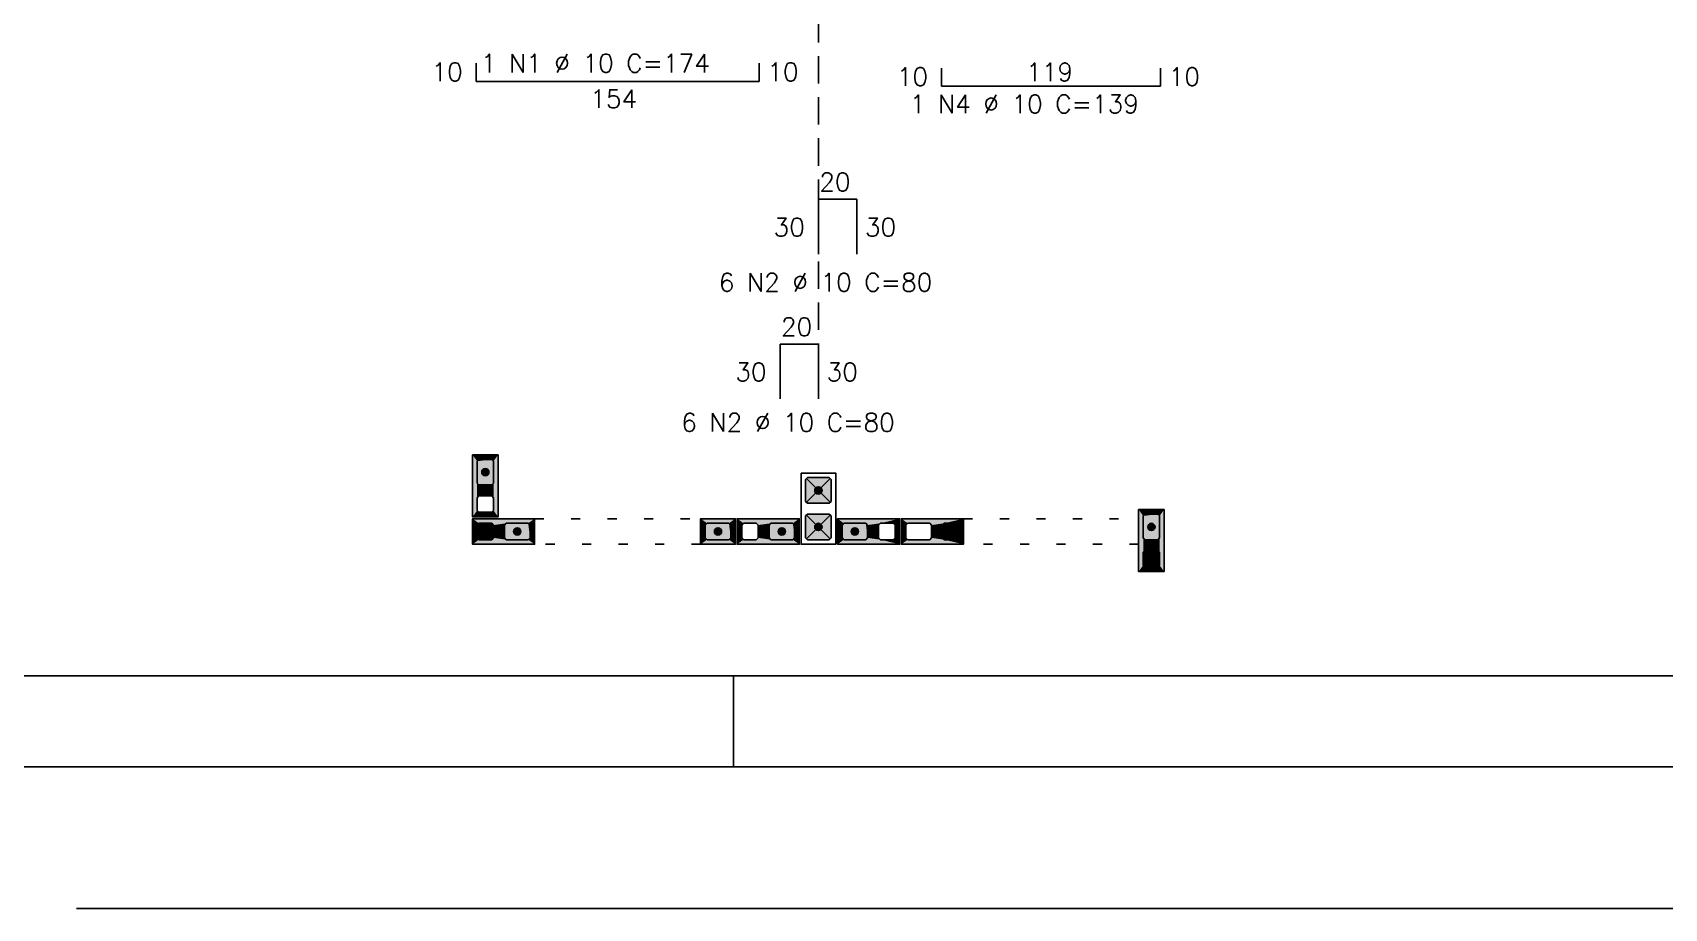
# Model space of a CAD drawing. Extents: x -2 to 121, y -2 to 61.
# Drawn here: x 35.07 to 52.95, y -1.55 to 8.04 of the extents above; entities that cross this region are included whole.
import ezdxf

# ---------------------------------------------------------------- set-up
doc = ezdxf.new("R2010")
doc.units = 0
doc.header["$MEASUREMENT"] = 0
for name, pattern in [('ESTILO_TQS_0001', [0.45, 0.3, -0.15]), ('ESTILO_TQS_0002', [0.4, 0.1, -0.3]), ('HIDDEN', [0.375, 0.25, -0.125])]:
    doc.linetypes.add(name, pattern=pattern)
doc.layers.get('Defpoints').update_dxf_attribs({"linetype": 'CONTINUOUS'})
for name, color, linetype in [('ARQ_FOLHA', 7, 'CONTINUOUS'), ('PENA_01', 1, 'CONTINUOUS'), ('PENA_02', 2, 'CONTINUOUS'), ('PENA_03', 3, 'CONTINUOUS'), ('PENA_05', 5, 'CONTINUOUS'), ('PENA_11', 252, 'CONTINUOUS'), ('PENA_21', 100, 'CONTINUOUS'), ('PENA_23', 50, 'CONTINUOUS')]:
    doc.layers.add(name, color=color, linetype=linetype)
doc.styles.get("Standard").update_dxf_attribs({"font": 'ROMANS.SHX'})

msp = doc.modelspace()

# ---------------------------------------------------------------- linework, layer by layer
at = {"layer": 'ARQ_FOLHA', "color": 1}
msp.add_line((42.75, 0.996255), (42.75, -0.003745), dxfattribs=at)
for points in [[(0, -0.003745), (118.9, -0.003745), (118.9, 59.396255), (0, 59.396255)], [(2.5, 0.996255), (117.9, 0.996255), (117.9, 58.396255), (2.5, 58.396255)]]:
    msp.add_lwpolyline(points, close=True, dxfattribs=at)
at = {"layer": 'Defpoints', "color": 8, "linetype": 'HIDDEN', "ltscale": 100}
msp.add_lwpolyline([(-1.95, 60.946255), (-1.95, -1.553745), (120.85, -1.553745), (120.85, 60.946255)], close=True, dxfattribs=at)
at = {"layer": 'PENA_01', "linetype": 'ESTILO_TQS_0001'}
msp.add_line((43.681845, 10.485732), (43.681845, 4.630026), dxfattribs=at)
at = {"layer": 'PENA_01', "linetype": 'Continuous'}
for p, q in [((43.811845, 3.156745), (43.551845, 2.896745)), ((43.811845, 2.896745), (43.551845, 3.156745)), ((43.811845, 2.496745), (43.551845, 2.756745)), ((43.811845, 2.756745), (43.551845, 2.496745))]:
    msp.add_line(p, q, dxfattribs=at)
for points in [[(40.121845, 3.106746), (40.121845, 3.346746), (40.101845, 3.366746), (39.961845, 3.366746), (39.941845, 3.346746), (39.941845, 3.106746), (39.961845, 3.086746), (40.101845, 3.086746), (40.121845, 3.106746)], [(40.121845, 2.806746), (40.121845, 2.946746), (40.101845, 2.966746), (39.961845, 2.966746), (39.941845, 2.946746), (39.941845, 2.806746), (39.961845, 2.786746), (40.101845, 2.786746), (40.121845, 2.806746)], [(47.421845, 2.506746), (47.421845, 2.746746), (47.401845, 2.766746), (47.261845, 2.766746), (47.241845, 2.746746), (47.241845, 2.506746), (47.261845, 2.486746), (47.401845, 2.486746), (47.421845, 2.506746)], [(39.961845, 2.486746), (40.101845, 2.486746), (40.121845, 2.506746), (40.121845, 2.646746), (40.101845, 2.666746), (39.961845, 2.666746), (39.941845, 2.646746), (39.941845, 2.506746), (39.961845, 2.486746)], [(40.261845, 2.486746), (40.501845, 2.486746), (40.521845, 2.506746), (40.521845, 2.646746), (40.501845, 2.666746), (40.261845, 2.666746), (40.241845, 2.646746), (40.241845, 2.506746), (40.261845, 2.486746)], [(42.461845, 2.666746), (42.701845, 2.666746), (42.721845, 2.646746), (42.721845, 2.506746), (42.701845, 2.486746), (42.461845, 2.486746), (42.441845, 2.506746), (42.441845, 2.646746), (42.461845, 2.666746)], [(42.861845, 2.486746), (43.001845, 2.486746), (43.021845, 2.506746), (43.021845, 2.646746), (43.001845, 2.666746), (42.861845, 2.666746), (42.841845, 2.646746), (42.841845, 2.506746), (42.861845, 2.486746)], [(43.161845, 2.486746), (43.401845, 2.486746), (43.421845, 2.506746), (43.421845, 2.646746), (43.401845, 2.666746), (43.161845, 2.666746), (43.141845, 2.646746), (43.141845, 2.506746), (43.161845, 2.486746)], [(44.201845, 2.486746), (43.961845, 2.486746), (43.941845, 2.506746), (43.941845, 2.646746), (43.961845, 2.666746), (44.201845, 2.666746), (44.221845, 2.646746), (44.221845, 2.506746), (44.201845, 2.486746)], [(44.501845, 2.486746), (44.361845, 2.486746), (44.341845, 2.506746), (44.341845, 2.646746), (44.361845, 2.666746), (44.501845, 2.666746), (44.521845, 2.646746), (44.521845, 2.506746), (44.501845, 2.486746)], [(44.901845, 2.486746), (44.661845, 2.486746), (44.641845, 2.506746), (44.641845, 2.646746), (44.661845, 2.666746), (44.901845, 2.666746), (44.921845, 2.646746), (44.921845, 2.506746), (44.901845, 2.486746)], [(45.201845, 2.486746), (45.061845, 2.486746), (45.041845, 2.506746), (45.041845, 2.646746), (45.061845, 2.666746), (45.201845, 2.666746), (45.221845, 2.646746), (45.221845, 2.506746), (45.201845, 2.486746)], [(47.421845, 2.206746), (47.421845, 2.346746), (47.401845, 2.366746), (47.261845, 2.366746), (47.241845, 2.346746), (47.241845, 2.206746), (47.261845, 2.186746), (47.401845, 2.186746), (47.421845, 2.206746)]]:
    msp.add_lwpolyline(points, dxfattribs=at)
at = {"layer": 'PENA_02', "linetype": 'Continuous'}
for points in [[(40.171845, 2.736746), (40.171845, 3.416746), (39.891845, 3.416746), (39.891845, 2.736746), (40.171845, 2.736746)], [(43.491845, 3.216745), (43.491845, 2.436745), (43.871845, 2.436745), (43.871845, 3.216745), (43.491845, 3.216745)], [(39.891845, 2.436746), (40.571845, 2.436746), (40.571845, 2.716746), (39.891845, 2.716746), (39.891845, 2.436746)], [(42.391845, 2.716746), (42.771845, 2.716746), (42.771845, 2.436746), (42.391845, 2.436746), (42.391845, 2.716746)], [(42.791845, 2.436746), (43.471845, 2.436746), (43.471845, 2.716746), (42.791845, 2.716746), (42.791845, 2.436746)], [(44.571845, 2.436746), (43.891845, 2.436746), (43.891845, 2.716746), (44.571845, 2.716746), (44.571845, 2.436746)], [(45.271845, 2.436746), (44.591845, 2.436746), (44.591845, 2.716746), (45.271845, 2.716746), (45.271845, 2.436746)], [(47.471845, 2.136746), (47.471845, 2.816746), (47.191845, 2.816746), (47.191845, 2.136746), (47.471845, 2.136746)]]:
    msp.add_lwpolyline(points, dxfattribs=at)
at = {"layer": 'PENA_02', "linetype": 'ESTILO_TQS_0001'}
for points in [[(43.561845, 3.166745), (43.541845, 3.146745), (43.541845, 2.906745), (43.561845, 2.886745), (43.801845, 2.886745), (43.821845, 2.906745), (43.821845, 3.146745), (43.801845, 3.166745), (43.561845, 3.166745)], [(43.561845, 2.766745), (43.541845, 2.746745), (43.541845, 2.506745), (43.561845, 2.486745), (43.801845, 2.486745), (43.821845, 2.506745), (43.821845, 2.746745), (43.801845, 2.766745), (43.561845, 2.766745)]]:
    msp.add_lwpolyline(points, dxfattribs=at)
at = {"layer": 'PENA_03', "linetype": 'Continuous'}
for points in [[(40.101845, 3.366746), (40.121845, 3.346746), (40.121845, 3.106746), (40.101845, 3.086746), (39.961845, 3.086746), (39.941845, 3.106746), (39.941845, 3.346746), (39.961845, 3.366746), (40.101845, 3.366746)], [(43.801845, 3.166745), (43.821845, 3.146745), (43.821845, 2.906745), (43.801845, 2.886745), (43.561845, 2.886745), (43.541845, 2.906745), (43.541845, 3.146745), (43.561845, 3.166745), (43.801845, 3.166745)], [(43.801845, 2.766745), (43.821845, 2.746745), (43.821845, 2.506745), (43.801845, 2.486745), (43.561845, 2.486745), (43.541845, 2.506745), (43.541845, 2.746745), (43.561845, 2.766745), (43.801845, 2.766745)], [(47.401845, 2.766746), (47.421845, 2.746746), (47.421845, 2.506746), (47.401845, 2.486746), (47.261845, 2.486746), (47.241845, 2.506746), (47.241845, 2.746746), (47.261845, 2.766746), (47.401845, 2.766746)], [(40.101845, 2.666746), (40.121845, 2.646746), (40.121845, 2.506746), (40.101845, 2.486746), (39.961845, 2.486746), (39.941845, 2.506746), (39.941845, 2.646746), (39.961845, 2.666746), (40.101845, 2.666746)], [(40.521845, 2.506746), (40.501845, 2.486746), (40.261845, 2.486746), (40.241845, 2.506746), (40.241845, 2.646746), (40.261845, 2.666746), (40.501845, 2.666746), (40.521845, 2.646746), (40.521845, 2.506746)], [(42.721845, 2.506746), (42.701845, 2.486746), (42.461845, 2.486746), (42.441845, 2.506746), (42.441845, 2.646746), (42.461845, 2.666746), (42.701845, 2.666746), (42.721845, 2.646746), (42.721845, 2.506746)], [(43.421845, 2.506746), (43.401845, 2.486746), (43.161845, 2.486746), (43.141845, 2.506746), (43.141845, 2.646746), (43.161845, 2.666746), (43.401845, 2.666746), (43.421845, 2.646746), (43.421845, 2.506746)], [(44.221845, 2.506746), (44.201845, 2.486746), (43.961845, 2.486746), (43.941845, 2.506746), (43.941845, 2.646746), (43.961845, 2.666746), (44.201845, 2.666746), (44.221845, 2.646746), (44.221845, 2.506746)], [(45.201845, 2.666746), (45.221845, 2.646746), (45.221845, 2.506746), (45.201845, 2.486746), (45.061845, 2.486746), (45.041845, 2.506746), (45.041845, 2.646746), (45.061845, 2.666746), (45.201845, 2.666746)], [(47.401845, 2.366746), (47.421845, 2.346746), (47.421845, 2.206746), (47.401845, 2.186746), (47.261845, 2.186746), (47.241845, 2.206746), (47.241845, 2.346746), (47.261845, 2.366746), (47.401845, 2.366746)]]:
    msp.add_lwpolyline(points, dxfattribs=at)
at = {"layer": 'PENA_03', "linetype": 'ESTILO_TQS_0002'}
for points in [[(40.571845, 2.716746), (42.391845, 2.716746), (42.391845, 2.436746), (40.571845, 2.436746), (40.571845, 2.716746)], [(45.271845, 2.716746), (47.191845, 2.716746), (47.191845, 2.436746), (45.271845, 2.436746), (45.271845, 2.716746)]]:
    msp.add_lwpolyline(points, dxfattribs=at)
at = {"layer": 'PENA_03', "linetype": 'Continuous'}
for centre in [(40.031845, 3.226746), (43.681845, 3.026745), (40.031845, 2.576746), (40.381845, 2.576746), (42.581845, 2.576746), (43.281845, 2.576746), (43.681845, 2.626745), (44.081845, 2.576746), (45.131845, 2.576746), (47.331845, 2.626746), (47.331845, 2.276746)]:
    msp.add_circle(centre, 0.04, dxfattribs=at)
for points in [[(40.071845, 3.226746), (40.011845, 3.261387), (39.994257, 3.240426)], [(40.071845, 3.226746), (39.994257, 3.240426), (39.994257, 3.213065)], [(40.071845, 3.226746), (39.994257, 3.213065), (40.011845, 3.192104)], [(40.071845, 3.226746), (40.03879, 3.266138), (40.011845, 3.261387)], [(40.071845, 3.226746), (40.011845, 3.192104), (40.03879, 3.187353)], [(40.071845, 3.226746), (40.062486, 3.252457), (40.03879, 3.266138)], [(40.071845, 3.226746), (40.03879, 3.187353), (40.062486, 3.201034)], [(40.071845, 3.226746), (40.062486, 3.201034), (40.071845, 3.226746)], [(43.721845, 3.026745), (43.661845, 3.061387), (43.644257, 3.040426)], [(43.721845, 3.026745), (43.644257, 3.040426), (43.644257, 3.013065)], [(43.721845, 3.026745), (43.68879, 3.066138), (43.661845, 3.061387)], [(43.721845, 3.026745), (43.712486, 3.052457), (43.68879, 3.066138)], [(43.721845, 3.026745), (43.644257, 3.013065), (43.661845, 2.992104)], [(43.721845, 3.026745), (43.661845, 2.992104), (43.68879, 2.987353)], [(43.721845, 3.026745), (43.68879, 2.987353), (43.712486, 3.001034)], [(43.721845, 3.026745), (43.712486, 3.001034), (43.721845, 3.026745)], [(40.071845, 2.576746), (40.011845, 2.611387), (39.994257, 2.590426)], [(40.071845, 2.576746), (39.994257, 2.590426), (39.994257, 2.563065)], [(40.071845, 2.576746), (39.994257, 2.563065), (40.011845, 2.542104)], [(40.071845, 2.576746), (40.03879, 2.616138), (40.011845, 2.611387)], [(40.071845, 2.576746), (40.011845, 2.542104), (40.03879, 2.537353)], [(40.071845, 2.576746), (40.062486, 2.602457), (40.03879, 2.616138)], [(40.071845, 2.576746), (40.03879, 2.537353), (40.062486, 2.551034)], [(40.071845, 2.576746), (40.062486, 2.551034), (40.071845, 2.576746)], [(40.421845, 2.576746), (40.361845, 2.611387), (40.344257, 2.590426)], [(40.421845, 2.576746), (40.344257, 2.590426), (40.344257, 2.563065)], [(40.421845, 2.576746), (40.344257, 2.563065), (40.361845, 2.542104)], [(40.421845, 2.576746), (40.38879, 2.616138), (40.361845, 2.611387)], [(40.421845, 2.576746), (40.361845, 2.542104), (40.38879, 2.537353)], [(40.421845, 2.576746), (40.412486, 2.602457), (40.38879, 2.616138)], [(40.421845, 2.576746), (40.38879, 2.537353), (40.412486, 2.551034)], [(40.421845, 2.576746), (40.412486, 2.551034), (40.421845, 2.576746)], [(42.621845, 2.576746), (42.561845, 2.611387), (42.544257, 2.590426)], [(42.621845, 2.576746), (42.544257, 2.590426), (42.544257, 2.563065)], [(42.621845, 2.576746), (42.544257, 2.563065), (42.561845, 2.542104)], [(42.621845, 2.576746), (42.58879, 2.616138), (42.561845, 2.611387)], [(42.621845, 2.576746), (42.561845, 2.542104), (42.58879, 2.537353)], [(42.621845, 2.576746), (42.612486, 2.602457), (42.58879, 2.616138)], [(42.621845, 2.576746), (42.58879, 2.537353), (42.612486, 2.551034)], [(42.621845, 2.576746), (42.612486, 2.551034), (42.621845, 2.576746)], [(43.321845, 2.576746), (43.261845, 2.611387), (43.244257, 2.590426)], [(43.321845, 2.576746), (43.244257, 2.590426), (43.244257, 2.563065)], [(43.321845, 2.576746), (43.244257, 2.563065), (43.261845, 2.542104)], [(43.321845, 2.576746), (43.28879, 2.616138), (43.261845, 2.611387)], [(43.321845, 2.576746), (43.261845, 2.542104), (43.28879, 2.537353)], [(43.321845, 2.576746), (43.312486, 2.602457), (43.28879, 2.616138)], [(43.321845, 2.576746), (43.28879, 2.537353), (43.312486, 2.551034)], [(43.321845, 2.576746), (43.312486, 2.551034), (43.321845, 2.576746)], [(43.721845, 2.626745), (43.661845, 2.661387), (43.644257, 2.640426)], [(43.721845, 2.626745), (43.644257, 2.640426), (43.644257, 2.613065)], [(43.721845, 2.626745), (43.644257, 2.613065), (43.661845, 2.592104)], [(43.721845, 2.626745), (43.68879, 2.666138), (43.661845, 2.661387)], [(43.721845, 2.626745), (43.661845, 2.592104), (43.68879, 2.587353)], [(43.721845, 2.626745), (43.712486, 2.652457), (43.68879, 2.666138)], [(43.721845, 2.626745), (43.68879, 2.587353), (43.712486, 2.601034)], [(43.721845, 2.626745), (43.712486, 2.601034), (43.721845, 2.626745)], [(44.121845, 2.576746), (44.061845, 2.611387), (44.044257, 2.590426)], [(44.121845, 2.576746), (44.044257, 2.590426), (44.044257, 2.563065)], [(44.121845, 2.576746), (44.044257, 2.563065), (44.061845, 2.542104)], [(44.121845, 2.576746), (44.08879, 2.616138), (44.061845, 2.611387)], [(44.121845, 2.576746), (44.061845, 2.542104), (44.08879, 2.537353)], [(44.121845, 2.576746), (44.112486, 2.602457), (44.08879, 2.616138)], [(44.121845, 2.576746), (44.08879, 2.537353), (44.112486, 2.551034)], [(44.121845, 2.576746), (44.112486, 2.551034), (44.121845, 2.576746)], [(45.171845, 2.576746), (45.111845, 2.611387), (45.094257, 2.590426)], [(45.171845, 2.576746), (45.094257, 2.590426), (45.094257, 2.563065)], [(45.171845, 2.576746), (45.094257, 2.563065), (45.111845, 2.542104)], [(45.171845, 2.576746), (45.13879, 2.616138), (45.111845, 2.611387)], [(45.171845, 2.576746), (45.111845, 2.542104), (45.13879, 2.537353)], [(45.171845, 2.576746), (45.162486, 2.602457), (45.13879, 2.616138)], [(45.171845, 2.576746), (45.13879, 2.537353), (45.162486, 2.551034)], [(45.171845, 2.576746), (45.162486, 2.551034), (45.171845, 2.576746)], [(47.371845, 2.626746), (47.311845, 2.661387), (47.294257, 2.640426)], [(47.371845, 2.626746), (47.294257, 2.640426), (47.294257, 2.613065)], [(47.371845, 2.626746), (47.294257, 2.613065), (47.311845, 2.592104)], [(47.371845, 2.626746), (47.33879, 2.666138), (47.311845, 2.661387)], [(47.371845, 2.626746), (47.311845, 2.592104), (47.33879, 2.587353)], [(47.371845, 2.626746), (47.362486, 2.652457), (47.33879, 2.666138)], [(47.371845, 2.626746), (47.33879, 2.587353), (47.362486, 2.601034)], [(47.371845, 2.626746), (47.362486, 2.601034), (47.371845, 2.626746)], [(47.371845, 2.276746), (47.311845, 2.311387), (47.294257, 2.290426)], [(47.371845, 2.276746), (47.294257, 2.290426), (47.294257, 2.263065)], [(47.371845, 2.276746), (47.294257, 2.263065), (47.311845, 2.242104)], [(47.371845, 2.276746), (47.33879, 2.316138), (47.311845, 2.311387)], [(47.371845, 2.276746), (47.311845, 2.242104), (47.33879, 2.237353)], [(47.371845, 2.276746), (47.362486, 2.302457), (47.33879, 2.316138)], [(47.371845, 2.276746), (47.33879, 2.237353), (47.362486, 2.251034)], [(47.371845, 2.276746), (47.362486, 2.251034), (47.371845, 2.276746)]]:
    msp.add_solid(points, dxfattribs=at)
at = {"layer": 'PENA_05', "linetype": 'Continuous'}
for p, q in [((39.931845, 7.708807), (39.931845, 7.508807)), ((43.031845, 7.508807), (43.031845, 7.708807)), ((45.031845, 7.655767), (45.031845, 7.455767)), ((47.431845, 7.455767), (47.431845, 7.655767)), ((39.931845, 7.508807), (43.031845, 7.508807)), ((45.031845, 7.455767), (47.431845, 7.455767)), ((43.681845, 5.617351), (43.681845, 6.217351)), ((43.681845, 6.217351), (44.101845, 6.217351)), ((44.101845, 6.217351), (44.101845, 5.617351)), ((43.261845, 4.030026), (43.261845, 4.630026)), ((43.261845, 4.630026), (43.681845, 4.630026)), ((43.681845, 4.630026), (43.681845, 4.030026))]:
    msp.add_line(p, q, dxfattribs=at)
at = {"layer": 'PENA_11', "linetype": 'Continuous'}
for points in [[(40.101845, 3.366746), (39.961845, 3.086746), (39.941845, 3.106746)], [(40.101845, 3.366746), (39.941845, 3.106746), (39.941845, 3.346746)], [(40.101845, 3.366746), (39.941845, 3.346746), (39.961845, 3.366746)], [(40.101845, 3.366746), (40.101845, 3.086746), (39.961845, 3.086746)], [(40.101845, 3.366746), (39.961845, 3.366746), (40.101845, 3.366746)], [(40.101845, 3.366746), (40.121845, 3.346746), (40.121845, 3.106746)], [(40.101845, 3.366746), (40.121845, 3.106746), (40.101845, 3.086746)], [(43.801845, 3.166745), (43.561845, 2.886745), (43.541845, 2.906745)], [(43.801845, 3.166745), (43.541845, 2.906745), (43.541845, 3.146745)], [(43.801845, 3.166745), (43.541845, 3.146745), (43.561845, 3.166745)], [(43.801845, 3.166745), (43.801845, 2.886745), (43.561845, 2.886745)], [(43.801845, 3.166745), (43.561845, 3.166745), (43.801845, 3.166745)], [(43.801845, 3.166745), (43.821845, 3.146745), (43.821845, 2.906745)], [(43.801845, 3.166745), (43.821845, 2.906745), (43.801845, 2.886745)], [(43.801845, 2.766745), (43.561845, 2.486745), (43.541845, 2.506745)], [(43.801845, 2.766745), (43.541845, 2.506745), (43.541845, 2.746745)], [(43.801845, 2.766745), (43.541845, 2.746745), (43.561845, 2.766745)], [(43.801845, 2.766745), (43.801845, 2.486745), (43.561845, 2.486745)], [(43.801845, 2.766745), (43.561845, 2.766745), (43.801845, 2.766745)], [(43.801845, 2.766745), (43.821845, 2.746745), (43.821845, 2.506745)], [(43.801845, 2.766745), (43.821845, 2.506745), (43.801845, 2.486745)], [(47.401845, 2.766746), (47.261845, 2.486746), (47.241845, 2.506746)], [(47.401845, 2.766746), (47.241845, 2.506746), (47.241845, 2.746746)], [(47.401845, 2.766746), (47.241845, 2.746746), (47.261845, 2.766746)], [(47.401845, 2.766746), (47.401845, 2.486746), (47.261845, 2.486746)], [(47.401845, 2.766746), (47.261845, 2.766746), (47.401845, 2.766746)], [(47.401845, 2.766746), (47.421845, 2.746746), (47.421845, 2.506746)], [(47.401845, 2.766746), (47.421845, 2.506746), (47.401845, 2.486746)], [(40.101845, 2.666746), (39.961845, 2.486746), (39.941845, 2.506746)], [(40.101845, 2.666746), (39.941845, 2.506746), (39.941845, 2.646746)], [(40.101845, 2.666746), (39.941845, 2.646746), (39.961845, 2.666746)], [(40.101845, 2.666746), (40.101845, 2.486746), (39.961845, 2.486746)], [(40.101845, 2.666746), (39.961845, 2.666746), (40.101845, 2.666746)], [(40.101845, 2.666746), (40.121845, 2.646746), (40.121845, 2.506746)], [(40.101845, 2.666746), (40.121845, 2.506746), (40.101845, 2.486746)], [(40.521845, 2.506746), (40.241845, 2.646746), (40.261845, 2.666746)], [(40.521845, 2.506746), (40.241845, 2.506746), (40.241845, 2.646746)], [(40.521845, 2.506746), (40.261845, 2.486746), (40.241845, 2.506746)], [(40.521845, 2.506746), (40.261845, 2.666746), (40.501845, 2.666746)], [(40.521845, 2.506746), (40.501845, 2.486746), (40.261845, 2.486746)], [(40.521845, 2.506746), (40.501845, 2.666746), (40.521845, 2.646746)], [(40.521845, 2.506746), (40.521845, 2.646746), (40.521845, 2.506746)], [(42.721845, 2.506746), (42.441845, 2.646746), (42.461845, 2.666746)], [(42.721845, 2.506746), (42.441845, 2.506746), (42.441845, 2.646746)], [(42.721845, 2.506746), (42.461845, 2.486746), (42.441845, 2.506746)], [(42.721845, 2.506746), (42.461845, 2.666746), (42.701845, 2.666746)], [(42.721845, 2.506746), (42.701845, 2.486746), (42.461845, 2.486746)], [(42.721845, 2.506746), (42.701845, 2.666746), (42.721845, 2.646746)], [(42.721845, 2.506746), (42.721845, 2.646746), (42.721845, 2.506746)], [(43.421845, 2.506746), (43.141845, 2.646746), (43.161845, 2.666746)], [(43.421845, 2.506746), (43.141845, 2.506746), (43.141845, 2.646746)], [(43.421845, 2.506746), (43.161845, 2.486746), (43.141845, 2.506746)], [(43.421845, 2.506746), (43.161845, 2.666746), (43.401845, 2.666746)], [(43.421845, 2.506746), (43.401845, 2.486746), (43.161845, 2.486746)], [(43.421845, 2.506746), (43.401845, 2.666746), (43.421845, 2.646746)], [(43.421845, 2.506746), (43.421845, 2.646746), (43.421845, 2.506746)], [(44.221845, 2.506746), (43.941845, 2.646746), (43.961845, 2.666746)], [(44.221845, 2.506746), (43.941845, 2.506746), (43.941845, 2.646746)], [(44.221845, 2.506746), (43.961845, 2.486746), (43.941845, 2.506746)], [(44.221845, 2.506746), (43.961845, 2.666746), (44.201845, 2.666746)], [(44.221845, 2.506746), (44.201845, 2.486746), (43.961845, 2.486746)], [(44.221845, 2.506746), (44.201845, 2.666746), (44.221845, 2.646746)], [(44.221845, 2.506746), (44.221845, 2.646746), (44.221845, 2.506746)], [(45.201845, 2.666746), (45.061845, 2.486746), (45.041845, 2.506746)], [(45.201845, 2.666746), (45.041845, 2.506746), (45.041845, 2.646746)], [(45.201845, 2.666746), (45.041845, 2.646746), (45.061845, 2.666746)], [(45.201845, 2.666746), (45.201845, 2.486746), (45.061845, 2.486746)], [(45.201845, 2.666746), (45.061845, 2.666746), (45.201845, 2.666746)], [(45.201845, 2.666746), (45.221845, 2.646746), (45.221845, 2.506746)], [(45.201845, 2.666746), (45.221845, 2.506746), (45.201845, 2.486746)], [(47.401845, 2.366746), (47.261845, 2.186746), (47.241845, 2.206746)], [(47.401845, 2.366746), (47.241845, 2.206746), (47.241845, 2.346746)], [(47.401845, 2.366746), (47.241845, 2.346746), (47.261845, 2.366746)], [(47.401845, 2.366746), (47.401845, 2.186746), (47.261845, 2.186746)], [(47.401845, 2.366746), (47.261845, 2.366746), (47.401845, 2.366746)], [(47.401845, 2.366746), (47.421845, 2.346746), (47.421845, 2.206746)], [(47.401845, 2.366746), (47.421845, 2.206746), (47.401845, 2.186746)]]:
    msp.add_solid(points, dxfattribs=at)
at = {"layer": 'PENA_21', "linetype": 'Continuous'}
for points in [[(40.031845, 2.736746), (40.031845, 2.786746), (39.961845, 2.786746), (39.941845, 2.806746), (39.941845, 2.946746), (39.961845, 2.966746), (40.031845, 2.966746), (40.031845, 3.086746), (39.961845, 3.086746), (39.941845, 3.106746), (39.941845, 3.346746), (39.961845, 3.366746), (40.031845, 3.366746), (40.031845, 3.416746), (39.891845, 3.416746), (39.891845, 2.736746), (40.031845, 2.736746)], [(40.031845, 2.736746), (40.031845, 2.786746), (40.101845, 2.786746), (40.121845, 2.806746), (40.121845, 2.946746), (40.101845, 2.966746), (40.031845, 2.966746), (40.031845, 3.086746), (40.101845, 3.086746), (40.121845, 3.106746), (40.121845, 3.346746), (40.101845, 3.366746), (40.031845, 3.366746), (40.031845, 3.416746), (40.171845, 3.416746), (40.171845, 2.736746), (40.031845, 2.736746)], [(39.891845, 2.576746), (39.941845, 2.576746), (39.941845, 2.646746), (39.961845, 2.666746), (40.101845, 2.666746), (40.121845, 2.646746), (40.121845, 2.576746), (40.241845, 2.576746), (40.241845, 2.646746), (40.261845, 2.666746), (40.501845, 2.666746), (40.521845, 2.646746), (40.521845, 2.576746), (40.571845, 2.576746), (40.571845, 2.716746), (39.891845, 2.716746), (39.891845, 2.576746)], [(42.791845, 2.576746), (42.841845, 2.576746), (42.841845, 2.646746), (42.861845, 2.666746), (43.001845, 2.666746), (43.021845, 2.646746), (43.021845, 2.576746), (43.141845, 2.576746), (43.141845, 2.646746), (43.161845, 2.666746), (43.401845, 2.666746), (43.421845, 2.646746), (43.421845, 2.576746), (43.471845, 2.576746), (43.471845, 2.716746), (42.791845, 2.716746), (42.791845, 2.576746)], [(44.571845, 2.576746), (44.521845, 2.576746), (44.521845, 2.646746), (44.501845, 2.666746), (44.361845, 2.666746), (44.341845, 2.646746), (44.341845, 2.576746), (44.221845, 2.576746), (44.221845, 2.646746), (44.201845, 2.666746), (43.961845, 2.666746), (43.941845, 2.646746), (43.941845, 2.576746), (43.891845, 2.576746), (43.891845, 2.716746), (44.571845, 2.716746), (44.571845, 2.576746)], [(45.271845, 2.576746), (45.221845, 2.576746), (45.221845, 2.646746), (45.201845, 2.666746), (45.061845, 2.666746), (45.041845, 2.646746), (45.041845, 2.576746), (44.921845, 2.576746), (44.921845, 2.646746), (44.901845, 2.666746), (44.661845, 2.666746), (44.641845, 2.646746), (44.641845, 2.576746), (44.591845, 2.576746), (44.591845, 2.716746), (45.271845, 2.716746), (45.271845, 2.576746)], [(47.331845, 2.136746), (47.331845, 2.186746), (47.261845, 2.186746), (47.241845, 2.206746), (47.241845, 2.346746), (47.261845, 2.366746), (47.331845, 2.366746), (47.331845, 2.486746), (47.261845, 2.486746), (47.241845, 2.506746), (47.241845, 2.746746), (47.261845, 2.766746), (47.331845, 2.766746), (47.331845, 2.816746), (47.191845, 2.816746), (47.191845, 2.136746), (47.331845, 2.136746)], [(47.331845, 2.136746), (47.331845, 2.186746), (47.401845, 2.186746), (47.421845, 2.206746), (47.421845, 2.346746), (47.401845, 2.366746), (47.331845, 2.366746), (47.331845, 2.486746), (47.401845, 2.486746), (47.421845, 2.506746), (47.421845, 2.746746), (47.401845, 2.766746), (47.331845, 2.766746), (47.331845, 2.816746), (47.471845, 2.816746), (47.471845, 2.136746), (47.331845, 2.136746)], [(39.891845, 2.576746), (39.941845, 2.576746), (39.941845, 2.506746), (39.961845, 2.486746), (40.101845, 2.486746), (40.121845, 2.506746), (40.121845, 2.576746), (40.241845, 2.576746), (40.241845, 2.506746), (40.261845, 2.486746), (40.501845, 2.486746), (40.521845, 2.506746), (40.521845, 2.576746), (40.571845, 2.576746), (40.571845, 2.436746), (39.891845, 2.436746), (39.891845, 2.576746)], [(42.791845, 2.576746), (42.841845, 2.576746), (42.841845, 2.506746), (42.861845, 2.486746), (43.001845, 2.486746), (43.021845, 2.506746), (43.021845, 2.576746), (43.141845, 2.576746), (43.141845, 2.506746), (43.161845, 2.486746), (43.401845, 2.486746), (43.421845, 2.506746), (43.421845, 2.576746), (43.471845, 2.576746), (43.471845, 2.436746), (42.791845, 2.436746), (42.791845, 2.576746)], [(44.571845, 2.576746), (44.521845, 2.576746), (44.521845, 2.506746), (44.501845, 2.486746), (44.361845, 2.486746), (44.341845, 2.506746), (44.341845, 2.576746), (44.221845, 2.576746), (44.221845, 2.506746), (44.201845, 2.486746), (43.961845, 2.486746), (43.941845, 2.506746), (43.941845, 2.576746), (43.891845, 2.576746), (43.891845, 2.436746), (44.571845, 2.436746), (44.571845, 2.576746)], [(45.271845, 2.576746), (45.221845, 2.576746), (45.221845, 2.506746), (45.201845, 2.486746), (45.061845, 2.486746), (45.041845, 2.506746), (45.041845, 2.576746), (44.921845, 2.576746), (44.921845, 2.506746), (44.901845, 2.486746), (44.661845, 2.486746), (44.641845, 2.506746), (44.641845, 2.576746), (44.591845, 2.576746), (44.591845, 2.436746), (45.271845, 2.436746), (45.271845, 2.576746)]]:
    msp.add_lwpolyline(points, dxfattribs=at)
for points in [[(40.031845, 3.416746), (39.891845, 3.416746), (39.961845, 3.366746)], [(39.961845, 3.366746), (39.891845, 3.416746), (39.941845, 3.346746)], [(39.891845, 3.416746), (39.941845, 2.806746), (39.941845, 3.346746)], [(39.891845, 2.736746), (39.941845, 2.806746), (39.891845, 3.416746)], [(40.031845, 3.366746), (40.031845, 3.416746), (39.961845, 3.366746)], [(40.101845, 3.366746), (40.031845, 3.366746), (40.171845, 3.416746)], [(40.031845, 3.366746), (40.031845, 3.416746), (40.171845, 3.416746)], [(40.121845, 3.346746), (40.101845, 3.366746), (40.171845, 3.416746)], [(40.121845, 3.106746), (40.171845, 3.416746), (40.121845, 2.946746)], [(40.121845, 2.946746), (40.171845, 3.416746), (40.121845, 2.806746)], [(40.171845, 3.416746), (40.171845, 2.736746), (40.121845, 2.806746)], [(40.121845, 3.106746), (40.121845, 3.346746), (40.171845, 3.416746)], [(39.941845, 3.346746), (39.941845, 2.806746), (39.941845, 2.946746)], [(39.941845, 3.346746), (39.941845, 3.106746), (39.941845, 2.946746)], [(39.961845, 2.966746), (39.941845, 3.106746), (39.941845, 2.946746)], [(39.961845, 2.966746), (39.961845, 3.086746), (39.941845, 3.106746)], [(40.031845, 2.966746), (39.961845, 3.086746), (39.961845, 2.966746)], [(40.031845, 2.966746), (40.031845, 3.086746), (39.961845, 3.086746)], [(40.031845, 2.966746), (40.101845, 3.086746), (40.101845, 2.966746)], [(40.031845, 2.966746), (40.031845, 3.086746), (40.101845, 3.086746)], [(40.101845, 3.086746), (40.121845, 3.106746), (40.101845, 2.966746)], [(40.101845, 2.966746), (40.121845, 3.106746), (40.121845, 2.946746)], [(39.961845, 2.786746), (39.941845, 2.806746), (39.891845, 2.736746)], [(39.961845, 2.786746), (39.891845, 2.736746), (40.031845, 2.736746)], [(40.571845, 2.716746), (39.891845, 2.716746), (39.961845, 2.666746)], [(39.891845, 2.716746), (39.891845, 2.576746), (39.941845, 2.576746)], [(39.891845, 2.716746), (39.941845, 2.576746), (39.941845, 2.646746)], [(39.891845, 2.716746), (39.941845, 2.646746), (39.961845, 2.666746)], [(39.961845, 2.786746), (40.031845, 2.736746), (40.031845, 2.786746)], [(40.571845, 2.716746), (39.961845, 2.666746), (40.101845, 2.666746)], [(40.171845, 2.736746), (40.031845, 2.736746), (40.101845, 2.786746)], [(40.101845, 2.786746), (40.031845, 2.736746), (40.031845, 2.786746)], [(40.121845, 2.806746), (40.171845, 2.736746), (40.101845, 2.786746)], [(40.571845, 2.716746), (40.101845, 2.666746), (40.121845, 2.646746)], [(40.571845, 2.716746), (40.121845, 2.646746), (40.261845, 2.666746)], [(40.571845, 2.716746), (40.261845, 2.666746), (40.501845, 2.666746)], [(40.571845, 2.716746), (40.501845, 2.666746), (40.521845, 2.646746)], [(40.571845, 2.716746), (40.521845, 2.646746), (40.571845, 2.576746)], [(43.471845, 2.716746), (42.791845, 2.716746), (42.861845, 2.666746)], [(42.791845, 2.716746), (42.791845, 2.576746), (42.841845, 2.576746)], [(42.791845, 2.716746), (42.841845, 2.576746), (42.841845, 2.646746)], [(42.791845, 2.716746), (42.841845, 2.646746), (42.861845, 2.666746)], [(43.471845, 2.716746), (42.861845, 2.666746), (43.001845, 2.666746)], [(43.471845, 2.716746), (43.001845, 2.666746), (43.021845, 2.646746)], [(43.471845, 2.716746), (43.021845, 2.646746), (43.161845, 2.666746)], [(43.471845, 2.716746), (43.161845, 2.666746), (43.401845, 2.666746)], [(43.471845, 2.716746), (43.401845, 2.666746), (43.421845, 2.646746)], [(43.471845, 2.716746), (43.421845, 2.646746), (43.471845, 2.576746)], [(44.571845, 2.716746), (43.961845, 2.666746), (43.891845, 2.716746)], [(43.961845, 2.666746), (43.941845, 2.646746), (43.891845, 2.716746)], [(43.891845, 2.716746), (43.941845, 2.646746), (43.891845, 2.576746)], [(44.201845, 2.666746), (43.961845, 2.666746), (44.571845, 2.716746)], [(44.221845, 2.646746), (44.201845, 2.666746), (44.571845, 2.716746)], [(44.571845, 2.716746), (44.361845, 2.666746), (44.221845, 2.646746)], [(44.571845, 2.716746), (44.501845, 2.666746), (44.361845, 2.666746)], [(44.571845, 2.716746), (44.521845, 2.646746), (44.501845, 2.666746)], [(44.571845, 2.716746), (44.571845, 2.576746), (44.521845, 2.576746)], [(44.571845, 2.716746), (44.521845, 2.576746), (44.521845, 2.646746)], [(45.271845, 2.716746), (44.661845, 2.666746), (44.591845, 2.716746)], [(44.661845, 2.666746), (44.641845, 2.646746), (44.591845, 2.716746)], [(44.591845, 2.716746), (44.641845, 2.646746), (44.591845, 2.576746)], [(44.901845, 2.666746), (44.661845, 2.666746), (45.271845, 2.716746)], [(44.921845, 2.646746), (44.901845, 2.666746), (45.271845, 2.716746)], [(45.271845, 2.716746), (45.061845, 2.666746), (44.921845, 2.646746)], [(45.271845, 2.716746), (45.201845, 2.666746), (45.061845, 2.666746)], [(45.271845, 2.716746), (45.221845, 2.646746), (45.201845, 2.666746)], [(45.271845, 2.716746), (45.271845, 2.576746), (45.221845, 2.576746)], [(45.271845, 2.716746), (45.221845, 2.576746), (45.221845, 2.646746)], [(47.331845, 2.816746), (47.191845, 2.816746), (47.261845, 2.766746)], [(47.261845, 2.766746), (47.191845, 2.816746), (47.241845, 2.746746)], [(47.191845, 2.816746), (47.241845, 2.206746), (47.241845, 2.746746)], [(47.191845, 2.136746), (47.241845, 2.206746), (47.191845, 2.816746)], [(47.241845, 2.746746), (47.241845, 2.206746), (47.241845, 2.346746)], [(47.241845, 2.746746), (47.241845, 2.506746), (47.241845, 2.346746)], [(47.331845, 2.766746), (47.331845, 2.816746), (47.261845, 2.766746)], [(47.401845, 2.766746), (47.331845, 2.766746), (47.471845, 2.816746)], [(47.331845, 2.766746), (47.331845, 2.816746), (47.471845, 2.816746)], [(47.421845, 2.746746), (47.401845, 2.766746), (47.471845, 2.816746)], [(47.421845, 2.506746), (47.471845, 2.816746), (47.421845, 2.346746)], [(47.421845, 2.346746), (47.471845, 2.816746), (47.421845, 2.206746)], [(47.471845, 2.816746), (47.471845, 2.136746), (47.421845, 2.206746)], [(47.421845, 2.506746), (47.421845, 2.746746), (47.471845, 2.816746)], [(39.891845, 2.436746), (39.891845, 2.576746), (39.941845, 2.576746)], [(39.891845, 2.436746), (39.941845, 2.576746), (39.941845, 2.506746)], [(39.891845, 2.436746), (39.941845, 2.506746), (39.961845, 2.486746)], [(40.571845, 2.436746), (40.101845, 2.486746), (40.121845, 2.506746)], [(40.121845, 2.646746), (40.241845, 2.646746), (40.261845, 2.666746)], [(40.121845, 2.646746), (40.121845, 2.576746), (40.241845, 2.576746)], [(40.121845, 2.646746), (40.241845, 2.576746), (40.241845, 2.646746)], [(40.121845, 2.506746), (40.121845, 2.576746), (40.241845, 2.576746)], [(40.121845, 2.506746), (40.241845, 2.576746), (40.241845, 2.506746)], [(40.571845, 2.436746), (40.121845, 2.506746), (40.261845, 2.486746)], [(40.121845, 2.506746), (40.241845, 2.506746), (40.261845, 2.486746)], [(40.571845, 2.436746), (40.501845, 2.486746), (40.521845, 2.506746)], [(40.571845, 2.576746), (40.521845, 2.646746), (40.521845, 2.576746)], [(40.571845, 2.436746), (40.521845, 2.506746), (40.571845, 2.576746)], [(40.571845, 2.576746), (40.521845, 2.506746), (40.521845, 2.576746)], [(42.791845, 2.436746), (42.791845, 2.576746), (42.841845, 2.576746)], [(42.791845, 2.436746), (42.841845, 2.576746), (42.841845, 2.506746)], [(42.791845, 2.436746), (42.841845, 2.506746), (42.861845, 2.486746)], [(43.471845, 2.436746), (43.001845, 2.486746), (43.021845, 2.506746)], [(43.021845, 2.646746), (43.141845, 2.646746), (43.161845, 2.666746)], [(43.021845, 2.646746), (43.021845, 2.576746), (43.141845, 2.576746)], [(43.021845, 2.646746), (43.141845, 2.576746), (43.141845, 2.646746)], [(43.021845, 2.506746), (43.021845, 2.576746), (43.141845, 2.576746)], [(43.021845, 2.506746), (43.141845, 2.576746), (43.141845, 2.506746)], [(43.471845, 2.436746), (43.021845, 2.506746), (43.161845, 2.486746)], [(43.021845, 2.506746), (43.141845, 2.506746), (43.161845, 2.486746)], [(43.471845, 2.436746), (43.401845, 2.486746), (43.421845, 2.506746)], [(43.471845, 2.576746), (43.421845, 2.646746), (43.421845, 2.576746)], [(43.471845, 2.436746), (43.421845, 2.506746), (43.471845, 2.576746)], [(43.471845, 2.576746), (43.421845, 2.506746), (43.421845, 2.576746)], [(43.941845, 2.646746), (43.941845, 2.576746), (43.891845, 2.576746)], [(43.891845, 2.436746), (43.941845, 2.506746), (43.891845, 2.576746)], [(43.941845, 2.506746), (43.941845, 2.576746), (43.891845, 2.576746)], [(43.961845, 2.486746), (43.941845, 2.506746), (43.891845, 2.436746)], [(44.221845, 2.506746), (44.201845, 2.486746), (44.571845, 2.436746)], [(44.221845, 2.576746), (44.221845, 2.646746), (44.361845, 2.666746)], [(44.221845, 2.576746), (44.361845, 2.666746), (44.341845, 2.646746)], [(44.221845, 2.576746), (44.341845, 2.646746), (44.341845, 2.576746)], [(44.221845, 2.576746), (44.221845, 2.506746), (44.361845, 2.486746)], [(44.221845, 2.576746), (44.361845, 2.486746), (44.341845, 2.506746)], [(44.221845, 2.576746), (44.341845, 2.506746), (44.341845, 2.576746)], [(44.571845, 2.436746), (44.361845, 2.486746), (44.221845, 2.506746)], [(44.571845, 2.436746), (44.521845, 2.506746), (44.501845, 2.486746)], [(44.571845, 2.436746), (44.571845, 2.576746), (44.521845, 2.576746)], [(44.571845, 2.436746), (44.521845, 2.576746), (44.521845, 2.506746)], [(44.641845, 2.646746), (44.641845, 2.576746), (44.591845, 2.576746)], [(44.591845, 2.436746), (44.641845, 2.506746), (44.591845, 2.576746)], [(44.641845, 2.506746), (44.641845, 2.576746), (44.591845, 2.576746)], [(44.661845, 2.486746), (44.641845, 2.506746), (44.591845, 2.436746)], [(44.921845, 2.506746), (44.901845, 2.486746), (45.271845, 2.436746)], [(44.921845, 2.576746), (44.921845, 2.646746), (45.061845, 2.666746)], [(44.921845, 2.576746), (45.061845, 2.666746), (45.041845, 2.646746)], [(44.921845, 2.576746), (45.041845, 2.646746), (45.041845, 2.576746)], [(44.921845, 2.576746), (44.921845, 2.506746), (45.061845, 2.486746)], [(44.921845, 2.576746), (45.061845, 2.486746), (45.041845, 2.506746)], [(44.921845, 2.576746), (45.041845, 2.506746), (45.041845, 2.576746)], [(45.271845, 2.436746), (45.061845, 2.486746), (44.921845, 2.506746)], [(45.271845, 2.436746), (45.221845, 2.506746), (45.201845, 2.486746)], [(45.271845, 2.436746), (45.271845, 2.576746), (45.221845, 2.576746)], [(45.271845, 2.436746), (45.221845, 2.576746), (45.221845, 2.506746)], [(47.261845, 2.366746), (47.241845, 2.506746), (47.241845, 2.346746)], [(47.261845, 2.366746), (47.261845, 2.486746), (47.241845, 2.506746)], [(47.401845, 2.486746), (47.421845, 2.506746), (47.401845, 2.366746)], [(47.401845, 2.366746), (47.421845, 2.506746), (47.421845, 2.346746)], [(40.571845, 2.436746), (39.891845, 2.436746), (39.961845, 2.486746)], [(40.571845, 2.436746), (39.961845, 2.486746), (40.101845, 2.486746)], [(40.571845, 2.436746), (40.261845, 2.486746), (40.501845, 2.486746)], [(43.471845, 2.436746), (42.791845, 2.436746), (42.861845, 2.486746)], [(43.471845, 2.436746), (42.861845, 2.486746), (43.001845, 2.486746)], [(43.471845, 2.436746), (43.161845, 2.486746), (43.401845, 2.486746)], [(44.571845, 2.436746), (43.961845, 2.486746), (43.891845, 2.436746)], [(44.201845, 2.486746), (43.961845, 2.486746), (44.571845, 2.436746)], [(44.571845, 2.436746), (44.501845, 2.486746), (44.361845, 2.486746)], [(45.271845, 2.436746), (44.661845, 2.486746), (44.591845, 2.436746)], [(44.901845, 2.486746), (44.661845, 2.486746), (45.271845, 2.436746)], [(45.271845, 2.436746), (45.201845, 2.486746), (45.061845, 2.486746)], [(47.331845, 2.366746), (47.261845, 2.486746), (47.261845, 2.366746)], [(47.331845, 2.366746), (47.331845, 2.486746), (47.261845, 2.486746)], [(47.331845, 2.366746), (47.401845, 2.486746), (47.401845, 2.366746)], [(47.331845, 2.366746), (47.331845, 2.486746), (47.401845, 2.486746)], [(47.261845, 2.186746), (47.241845, 2.206746), (47.191845, 2.136746)], [(47.261845, 2.186746), (47.191845, 2.136746), (47.331845, 2.136746)], [(47.261845, 2.186746), (47.331845, 2.136746), (47.331845, 2.186746)], [(47.471845, 2.136746), (47.331845, 2.136746), (47.401845, 2.186746)], [(47.401845, 2.186746), (47.331845, 2.136746), (47.331845, 2.186746)], [(47.421845, 2.206746), (47.471845, 2.136746), (47.401845, 2.186746)]]:
    msp.add_solid(points, dxfattribs=at)
at = {"layer": 'PENA_23', "linetype": 'Continuous'}
for points in [[(42.721845, 2.576746), (42.771845, 2.576746), (42.771845, 2.716746), (42.391845, 2.716746), (42.391845, 2.576746), (42.441845, 2.576746), (42.441845, 2.646746), (42.461845, 2.666746), (42.701845, 2.666746), (42.721845, 2.646746), (42.721845, 2.576746)], [(42.721845, 2.576746), (42.771845, 2.576746), (42.771845, 2.436746), (42.391845, 2.436746), (42.391845, 2.576746), (42.441845, 2.576746), (42.441845, 2.506746), (42.461845, 2.486746), (42.701845, 2.486746), (42.721845, 2.506746), (42.721845, 2.576746)]]:
    msp.add_lwpolyline(points, dxfattribs=at)
for points in [[(42.771845, 2.716746), (42.391845, 2.716746), (42.461845, 2.666746)], [(42.391845, 2.716746), (42.391845, 2.576746), (42.441845, 2.576746)], [(42.391845, 2.716746), (42.441845, 2.576746), (42.441845, 2.646746)], [(42.391845, 2.716746), (42.441845, 2.646746), (42.461845, 2.666746)], [(42.771845, 2.716746), (42.461845, 2.666746), (42.701845, 2.666746)], [(42.771845, 2.716746), (42.701845, 2.666746), (42.721845, 2.646746)], [(42.771845, 2.716746), (42.721845, 2.646746), (42.771845, 2.576746)], [(42.391845, 2.436746), (42.391845, 2.576746), (42.441845, 2.576746)], [(42.391845, 2.436746), (42.441845, 2.576746), (42.441845, 2.506746)], [(42.391845, 2.436746), (42.441845, 2.506746), (42.461845, 2.486746)], [(42.771845, 2.436746), (42.701845, 2.486746), (42.721845, 2.506746)], [(42.771845, 2.576746), (42.721845, 2.646746), (42.721845, 2.576746)], [(42.771845, 2.436746), (42.721845, 2.506746), (42.771845, 2.576746)], [(42.771845, 2.576746), (42.721845, 2.506746), (42.721845, 2.576746)], [(42.771845, 2.436746), (42.391845, 2.436746), (42.461845, 2.486746)], [(42.771845, 2.436746), (42.461845, 2.486746), (42.701845, 2.486746)]]:
    msp.add_solid(points, dxfattribs=at)

# ---------------------------------------------------------------- texts
at = {"layer": 'PENA_03', "linetype": 'Continuous'}
for s, p in [('10', (39.441845, 7.513807)), ('1 N1 %%c 10 C=174', (39.981845, 7.608807)), ('10', (43.121845, 7.513807)), ('119', (45.95941, 7.512632)), ('10', (44.541845, 7.460767)), ('10', (47.521845, 7.460767)), ('154', (41.181845, 7.218807)), ('1 N4 %%c 10 C=139', (44.684215, 7.161954)), ('20', (43.691845, 6.307351)), ('30', (43.191845, 5.812351)), ('30', (44.191845, 5.812351)), ('6 N2 %%c 10 C=80', (42.591079, 5.207648)), ('20', (43.271845, 4.720026)), ('30', (42.771845, 4.225026)), ('30', (43.771845, 4.225026)), ('6 N2 %%c 10 C=80', (42.179423, 3.671879))]:
    msp.add_text(s, height=0.2, dxfattribs=at).set_placement(p)

doc.saveas('drawing.dxf')
